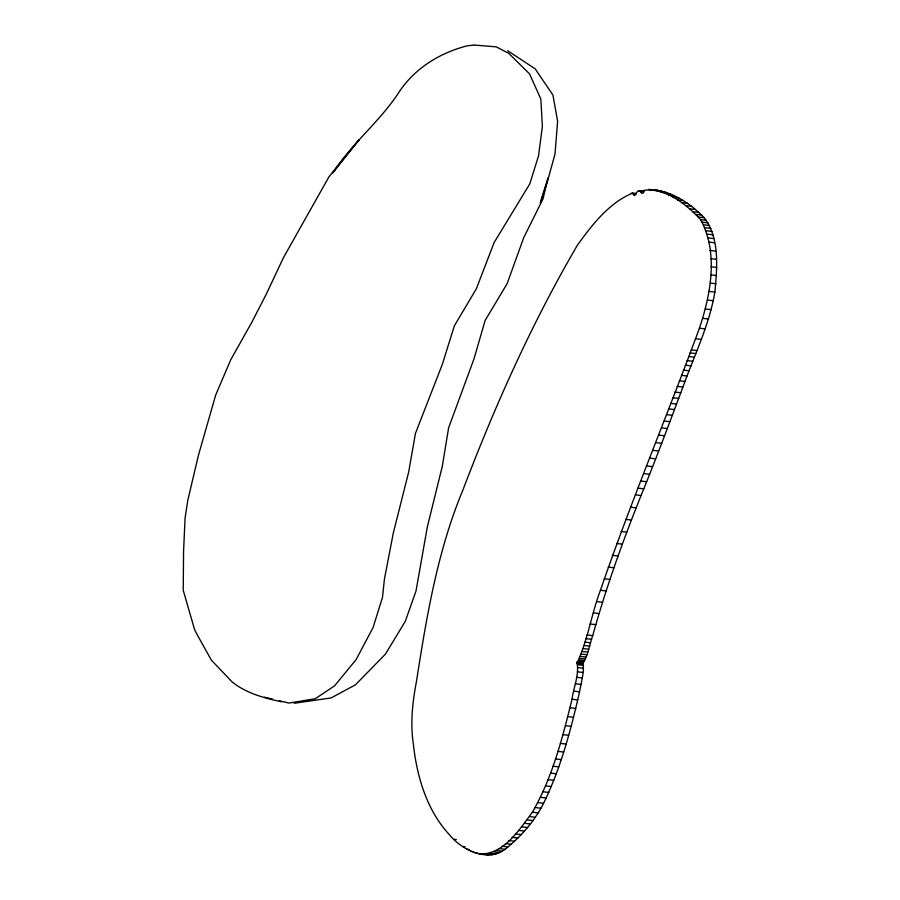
<?xml version="1.0" encoding="UTF-8"?>
<svg xmlns="http://www.w3.org/2000/svg" width="900" height="900" viewBox="0 0 900 900"><rect width="100%" height="100%" fill="white"/><g stroke="black" fill="none" stroke-linecap="round" stroke-linejoin="round"><path stroke-width="1.35" d="M479.194 853.942C503.752 855.045 519.255 829.586 532.406 812.216C552.454 777.386 562.5 737.933 572.029 699.21C573.514 687.544 579.442 674.617 577.001 663.176C576.293 662.794 576.821 662.062 577.462 662.085C588.004 639.428 591.514 613.688 600.446 590.276C630.765 501.952 667.181 415.856 699.413 328.23C710.809 294.199 718.639 252.63 700.571 219.623C686.329 204.278 666.202 188.01 644.231 190.215L641.633 193.084L640.462 190.8L637.785 191.183L634.129 195.559L632.554 193.129C608.985 202.86 592.009 224.955 577.44 245.115C531.945 323.021 494.865 405.9 462.836 490.207C437.355 551.363 426.566 616.86 416.385 681.896C412.47 702.472 410.164 723.398 413.381 744.199C416.858 776.633 426.892 810.585 449.561 834.885C462.859 851.22 490.275 863.73 507.949 846.934C524.081 833.681 537.548 817.087 546.131 797.985C561.791 764.235 571.365 728.021 579.544 691.83C581.074 682.852 584.809 671.029 582.727 662.895C588.476 655.447 589.342 644.467 592.706 635.625C607.298 583.211 626.04 532.046 646.65 481.725C659.205 450.349 671.074 418.714 682.909 387.056C694.148 355.624 709.279 325.26 714.859 292.095C717.154 267.66 719.977 238.444 704.183 217.732C690.356 203.445 672.469 191.34 652.185 189.664M294.154 703.26L331.088 697.939L355.478 684.81L385.425 654.12L405.259 621.394L416.002 591.03L427.343 526.894L442.339 466.11L448.627 427.804L474.019 358.808L485.1 320.535L507.127 283.657L523.766 237.578L543.06 198.765L547.965 177.817L540.337 202.759L547.301 182.002L555.007 154.069L557.629 121.354L552.938 95.062L535.118 68.805L507.713 50.726M657.923 190.339L649.688 189.922M473.771 45.068L466.999 45.866C439.301 53.055 414.045 68.749 398.385 93.105C379.327 122.074 351.675 143.64 332.809 172.912L358.942 139.939L328.939 176.85L283.444 257.681L266.321 294.064L251.955 322.02L230.692 359.876L215.708 395.01L198.484 455.096L187.763 500.445L185.074 518.119L183.566 551.408L183.24 590.288L194.614 629.696L197.246 634.815L211.32 660.094L232.2 682.009C246.296 693.281 264.195 698.062 281.498 701.786M474.356 45.068L496.271 46.845L508.826 53.404L529.549 73.879L540.855 99.101L542.363 126.461L538.538 155.869L529.785 183.904L494.111 242.572L476.325 288.844L454.399 325.71L442.406 364.14L415.451 433.395L408.656 472.118L393.322 532.957L384.435 579.038L382.489 597.352L373.095 627.469L356.085 659.655L334.553 685.856L315.259 698.726L288.855 703.069L279.36 700.774M488.779 855L480.971 853.639M648.934 189.349L654.671 190.024M655.886 190.44L661.635 191.115M659.947 191.632L665.696 192.308M664.256 193.208L669.994 193.882M639.9 190.665L644.49 191.194M639.236 190.688L643.905 191.205M638.528 190.868L644.344 191.509M641.171 191.599L643.477 191.869M668.7 195.143L674.449 195.806M641.261 192.274L643.567 192.544M641.284 192.589L643.579 192.847M673.189 197.381L678.926 198.045M632.554 193.129L635.996 193.534M631.17 193.286L635.76 193.826M633.712 194.479L636.019 194.749M677.587 199.901L683.336 200.565M681.817 202.669L687.566 203.333M685.766 205.639L691.504 206.314M689.648 208.822L695.385 209.486M693.023 211.736L698.76 212.411M695.936 214.459L701.685 215.134M698.445 217.069L704.183 217.732M700.571 219.623L706.309 220.286M702.371 222.199L708.109 222.862M703.879 224.865L709.627 225.529M705.161 227.7L710.899 228.364M706.241 230.76L711.979 231.424M707.164 234.124L712.901 234.799M707.985 237.87L713.722 238.534M708.739 242.055L714.476 242.73M709.942 250.447L715.68 251.123M710.707 258.66L716.445 259.324M711.023 266.771L716.76 267.446M710.865 274.882L716.614 275.546M710.235 283.072L715.984 283.736M709.11 291.42L714.859 292.095M707.479 300.026L713.227 300.701M705.33 308.97L711.067 309.645M702.641 318.341L708.39 319.016M699.413 328.23L705.15 328.894M695.61 338.715L701.347 339.379M691.234 349.875L696.971 350.55M690.03 352.901L695.779 353.565M688.624 356.501L694.361 357.165M687.026 360.619L692.764 361.282M685.26 365.175L690.998 365.85M683.37 370.114L689.107 370.777M681.367 375.334L687.105 376.009M679.298 380.79L685.035 381.454M677.171 386.392L682.909 387.056M675.023 392.074L680.76 392.738M672.885 397.755L678.623 398.43M670.77 403.38L676.508 404.055M668.722 408.87L674.46 409.534M666.596 414.641L672.334 415.305M664.211 421.009L669.949 421.673M661.613 427.86L667.35 428.535M658.845 435.116L664.582 435.78M655.942 442.654L661.691 443.317M652.961 450.371L658.699 451.035M649.913 458.179L655.661 458.843M646.864 465.964L652.613 466.627M643.849 473.625L649.586 474.289M640.901 481.061L646.65 481.725M638.077 488.16L643.815 488.835M635.4 494.843L641.137 495.506M630.45 507.161L636.188 507.825M625.669 519.368L631.406 520.043M621.056 531.484L626.794 532.148M616.601 543.476L622.339 544.151M612.315 555.356L618.053 556.031M608.197 567.124L613.935 567.788M604.238 578.756L609.975 579.431M600.446 590.276L606.195 590.94M596.835 601.65L602.572 602.314M593.37 612.889L599.119 613.564M590.085 623.992L595.822 624.668M586.969 634.95L592.706 635.625M585.923 638.606L591.66 639.27M584.887 642.105L590.636 642.78M583.886 645.446L589.624 646.11M582.908 648.562L588.656 649.238M581.985 651.454L587.722 652.117M581.107 654.053L586.845 654.727M580.286 656.359L586.024 657.023M579.544 658.316L585.281 658.991M578.869 659.903L584.617 660.577M578.295 661.084L584.044 661.748M577.822 661.815L583.56 662.49M577.462 662.085L583.2 662.749M576.99 662.231L582.941 662.816M576.709 662.423L582.57 662.985M576.619 662.636L582.356 663.311M576.72 662.895L582.57 663.705M577.001 663.176L582.739 663.84M577.204 663.322L583.2 664.144M577.867 664.74L583.616 665.404M577.822 667.586L583.571 668.25M577.361 671.827L583.099 672.491M576.506 677.295L582.244 677.959M575.314 683.798L581.051 684.461M573.806 691.166L579.544 691.83M572.029 699.21L577.766 699.885M570.015 707.76L575.752 708.435M567.799 716.636L573.548 717.3M565.436 725.648L571.174 726.322M562.939 734.636L568.688 735.3M560.374 743.4L566.111 744.064M557.933 751.365L563.67 752.04M555.48 758.97L561.229 759.634M553.028 766.215L558.765 766.879M550.541 773.1L556.29 773.775M548.055 779.648L553.793 780.311M545.524 785.857L551.273 786.533M542.981 791.752L548.719 792.416M540.394 797.321L546.131 797.985M537.773 802.575L543.51 803.25M535.118 807.536L540.855 808.211M532.406 812.216L538.144 812.88M529.65 816.604L535.387 817.268M527.355 819.889L533.092 820.564M524.722 823.331L530.46 824.006M521.82 826.864L527.558 827.539M518.704 830.419L524.452 831.094M515.452 833.929L521.19 834.604M512.111 837.337L517.849 838.012M508.748 840.577L514.485 841.241M505.429 843.57L511.166 844.234M454.027 839.329L456.322 839.599M502.211 846.27L507.949 846.934M499.162 848.599L504.911 849.262M462.769 846.529L465.064 846.788M496.35 850.5L502.088 851.164M493.83 851.906L499.567 852.57M467.01 849.251L469.316 849.521M490.365 853.312L496.103 853.976M471.173 851.4L473.468 851.67M486.765 854.123L492.502 854.786M475.234 852.975L478.676 853.369M264.442 697.185L272.576 699.143"/></g></svg>
